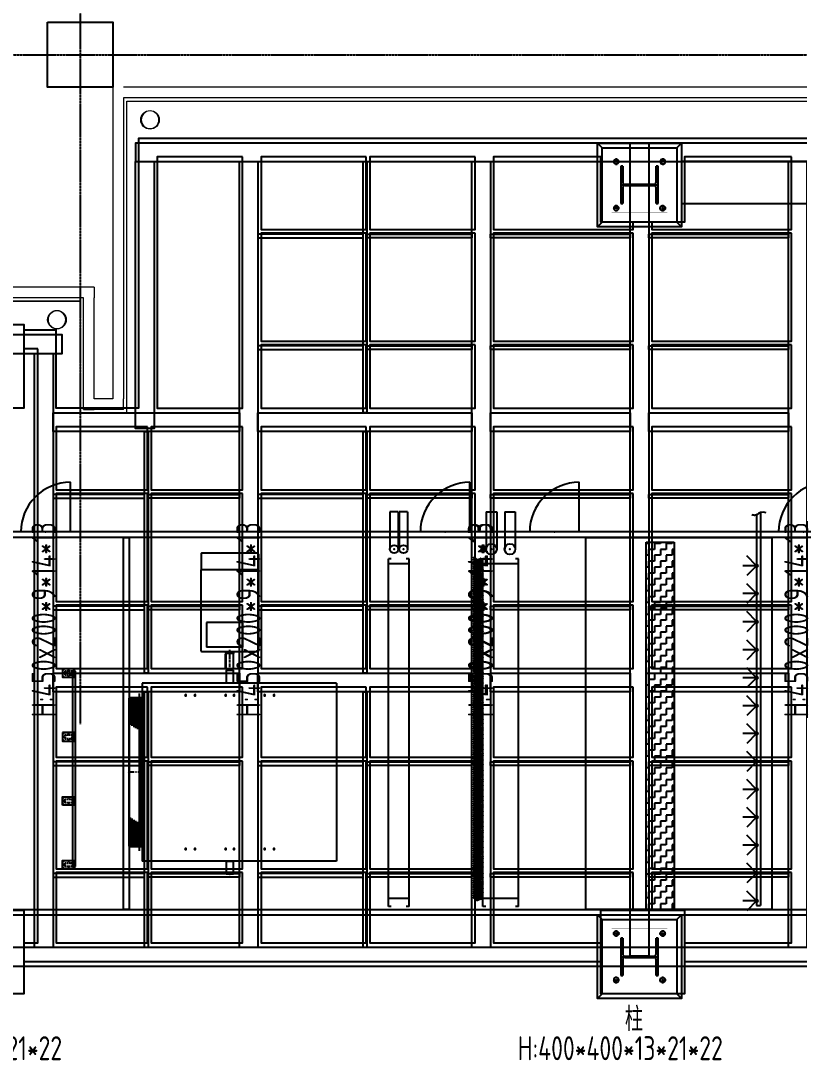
# Model space of a CAD drawing. Extents: x -3450 to 27857, y -1288 to 11880.
# Drawn here: x 15056 to 15893, y -1081 to 36 of the extents above; entities that cross this region are included whole.
import ezdxf
from ezdxf.enums import TextEntityAlignment as Align

# ---------------------------------------------------------------- set-up
doc = ezdxf.new("R2010")
doc.units = 0
for name, pattern in [('188K-SM-03-F20-MECH-EQ-Y2257103$0$CENTER', [2, 1.25, -0.25, 0.25, -0.25]), ('188K-SM-03-F20-MECH-EQ-Y2257103$0$Hidden H04', [23, 15, -8]), ('188K-SM-03-F20-MECH-鋼構-Y2257103$0$188K-SM-03-F10-MECH-鋼構-Y2257103$0$CENTER', [2, 1.25, -0.25, 0.25, -0.25]), ('X-S-FAB-L20$0$COL-CEN-LIN', [3.25, 2.5, -0.25, 0.25, -0.25])]:
    doc.linetypes.add(name, pattern=pattern)
for name, color, linetype in [('188K-SM-03-F20-MECH-EQ-Y2257103$0$0-future', 8, 'Continuous'), ('188K-SM-03-F20-MECH-EQ-Y2257103$0$0-既有管路', 2, 'Continuous'), ('188K-SM-03-F20-MECH-EQ-Y2257103$0$MOTOR', 7, 'Continuous'), ('188K-SM-03-F20-MECH-EQ-Y2257103$0$擋水簾', 151, 'Continuous'), ('188K-SM-03-F20-MECH-鋼構-Y2257103$0$188K-SM-03-F10-MECH-鋼構-Y2257103$0$0-Block Center-Line', 1, '188K-SM-03-F20-MECH-鋼構-Y2257103$0$188K-SM-03-F10-MECH-鋼構-Y2257103$0$CENTER'), ('188K-SM-03-F20-MECH-鋼構-Y2257103$0$188K-SM-03-F10-MECH-鋼構-Y2257103$0$0-CF-AAS-鋼構', 241, 'Continuous'), ('X-S-FAB-L20$0$1_l20平面圖_1_A-OBJE-MEP', 8, 'Continuous'), ('X-S-FAB-L20$0$1_l20平面圖_1_A-WALL-EX', 8, 'Continuous'), ('X-S-FAB-L20$0$BLOCK', 8, 'Continuous'), ('X-S-FAB-L20$0$CCL', 8, 'X-S-FAB-L20$0$COL-CEN-LIN'), ('X-S-FAB-L20$0$COL-S', 8, 'Continuous'), ('X-S-FAB-L20$0$Steel Frame-188K', 8, 'Continuous')]:
    doc.layers.add(name, color=color, linetype=linetype)
doc.styles.add('188K-SM-03-F20-MECH-鋼構-Y2257103$0$188K-SM-03-F10-MECH-鋼構-Y2257103$0$X-F2-L05-E-PPB-EQ-50K$0$AA-TXT', font='isocp.shx', dxfattribs={"width": 0.8, "bigfont": 'china.shx'})

# ---------------------------------------------------------------- blocks, each defined once
blk = doc.blocks.new('X-S-FAB-L20$0$FAB2-L05')
at = {"layer": 'X-S-FAB-L20$0$CCL'}
for p, q in [((-11040, 11005), (-11040, 0)), ((-26880, 720), (1210, 720))]:
    blk.add_line(p, q, dxfattribs=at)
at = {"layer": 'X-S-FAB-L20$0$COL-S'}
blk.add_lwpolyline([(-11075, 755), (-11005, 755), (-11005, 685), (-11075, 685)], close=True, dxfattribs=at)
blk = doc.blocks.new('X-S-FAB-L20$0$A$C75d98542')
at = {"layer": 'X-S-FAB-L20$0$Steel Frame-188K'}
for points in [[(14574.7, -740), (14574.7, 0), (14609.7, 0), (14609.7, 90), (12583.5, 90), (12583.5, -200), (12495, -200), (12495, -116.2), (12460, -116.2)], [(12460, -795), (13080, -795)], [(13170, -795), (13920, -795)]]:
    blk.add_lwpolyline(points, dxfattribs=at)
for points in [[(12695, 70), (12603.5, 70), (12603.5, -200), (12695, -200)], [(12828, 70), (12715, 70), (12715, -8), (12828, -8)], [(12945, 70), (12832, 70), (12832, -8), (12945, -8)], [(13080, 70), (12965, 70), (12965, -8), (13115, -8), (13115, 0), (13080, 0)], [(13285, 70), (13170, 70), (13170, 0), (13135, 0), (13135, -8), (13285, -8)], [(12828, -12), (12715, -12), (12715, -128), (12828, -128)], [(12945, -12), (12832, -12), (12832, -128), (12945, -128)], [(13115, -12), (12965, -12), (12965, -128), (13115, -128)], [(13285, -12), (13135, -12), (13135, -128), (13285, -128)], [(12370, -110), (12460, -110), (12460, -200), (12370, -200)], [(12828, -132), (12715, -132), (12715, -200), (12828, -200)], [(12945, -132), (12832, -132), (12832, -200), (12945, -200)], [(13115, -132), (12965, -132), (12965, -200), (13115, -200)], [(13285, -132), (13135, -132), (13135, -200), (13285, -200)], [(12475, -136.2), (12460, -136.2), (12460, -200), (12425, -200), (12425, -740), (12460, -740), (12460, -775), (12475, -775)], [(12593, -220), (12495, -220), (12495, -288), (12593, -288)], [(12695, -220), (12597, -220), (12597, -288), (12695, -288)], [(12828, -220), (12715, -220), (12715, -288), (12828, -288)], [(12945, -220), (12832, -220), (12832, -288), (12945, -288)], [(13115, -220), (12965, -220), (12965, -288), (13115, -288)], [(13285, -220), (13135, -220), (13135, -288), (13285, -288)], [(12593, -292), (12495, -292), (12495, -408), (12593, -408)], [(12695, -292), (12597, -292), (12597, -408), (12695, -408)], [(12828, -292), (12715, -292), (12715, -408), (12828, -408)], [(12945, -292), (12832, -292), (12832, -408), (12945, -408)], [(13115, -292), (12965, -292), (12965, -408), (13115, -408)], [(13285, -292), (13135, -292), (13135, -408), (13285, -408)], [(12593, -412), (12495, -412), (12495, -480), (12593, -480)], [(12695, -412), (12597, -412), (12597, -480), (12695, -480)], [(12828, -412), (12715, -412), (12715, -480), (12828, -480)], [(12945, -412), (12832, -412), (12832, -480), (12945, -480)], [(13115, -412), (12965, -412), (12965, -480), (13115, -480)], [(13285, -412), (13135, -412), (13135, -480), (13285, -480)], [(12593, -500), (12495, -500), (12495, -575.5), (12593, -575.5)], [(12695, -500), (12597, -500), (12597, -575.5), (12695, -575.5)], [(12828, -500), (12715, -500), (12715, -575.5), (12828, -575.5)], [(12945, -500), (12832, -500), (12832, -575.5), (12945, -575.5)], [(13115, -500), (12965, -500), (12965, -575.5), (13115, -575.5)], [(13285, -500), (13135, -500), (13135, -575.5), (13285, -575.5)], [(12593, -579.5), (12495, -579.5), (12495, -695.5), (12593, -695.5)], [(12695, -579.5), (12597, -579.5), (12597, -695.5), (12695, -695.5)], [(12828, -579.5), (12715, -579.5), (12715, -695.5), (12828, -695.5)], [(12945, -579.5), (12832, -579.5), (12832, -695.5), (12945, -695.5)], [(13115, -579.5), (12965, -579.5), (12965, -695.5), (13115, -695.5)], [(13285, -579.5), (13135, -579.5), (13135, -695.5), (13285, -695.5)], [(12593, -699.5), (12495, -699.5), (12495, -775), (12593, -775)], [(12695, -699.5), (12597, -699.5), (12597, -775), (12695, -775)], [(12828, -699.5), (12715, -699.5), (12715, -775), (12828, -775)], [(12945, -699.5), (12832, -699.5), (12832, -775), (12945, -775)], [(13115, -699.5), (12965, -699.5), (12965, -775), (13080, -775), (13080, -740), (13115, -740)], [(13285, -699.5), (13135, -699.5), (13135, -740), (13170, -740), (13170, -775), (13285, -775)], [(12370, -740), (12460, -740), (12460, -830), (12370, -830)], [(13080, -740), (13170, -740), (13170, -830), (13080, -830)]]:
    blk.add_lwpolyline(points, close=True, dxfattribs=at)
blk = doc.blocks.new('X-S-FAB-L20')
at = {"layer": 'X-S-FAB-L20$0$1_l20平面圖_1_A-OBJE-MEP', "color": 8, "lineweight": 0, "ltscale": 10, "flags": 128}
for points in [[(15204.5, -70, 1), (15185.5, -70, 1)], [(15104.5, -285, 1), (15085.5, -285, 1)]]:
    blk.add_lwpolyline(points, format="xyb", close=True, dxfattribs=at)
at = {"layer": 'X-S-FAB-L20$0$1_l20平面圖_1_A-OBJE-MEP', "color": 8, "lineweight": 0, "ltscale": 10}
for centre in [(15195, -70), (15095, -285)]:
    blk.add_circle(centre, 10, dxfattribs=at)
at = {"layer": 'X-S-FAB-L20$0$1_l20平面圖_1_A-WALL-EX', "color": 6, "lineweight": 0, "ltscale": 10}
for p, q in [((15170, -46.5), (15166.5, -46.5)), ((15166.5, -46.5), (15166.5, -50)), ((15170, -46.5), (15166.5, -46.5)), ((15166.5, -50), (15166.5, -370)), ((17615, -46.5), (15170, -46.5)), ((15120, -261.5), (12720, -261.5)), ((15123.5, -261.5), (15120, -261.5)), ((15123.5, -265), (15123.5, -261.5)), ((15123.5, -265), (15123.5, -261.5)), ((15123.5, -381.5), (15123.5, -265)), ((15166.5, -381.5), (15166.5, -370)), ((15166.5, -381.5), (15166.5, -370)), ((15123.5, -381.5), (15135, -381.5)), ((15123.5, -381.5), (15135, -381.5)), ((15166.5, -381.5), (15135, -381.5))]:
    blk.add_line(p, q, dxfattribs=at)
at = {"layer": 'X-S-FAB-L20$0$1_l20平面圖_1_A-WALL-EX', "color": 4, "lineweight": 0, "ltscale": 10, "flags": 128}
for points in [[(15155, -35), (15155, -370)], [(17615, -35), (15166.5, -35)], [(15135, -250), (12705, -250)], [(15135, -370), (15135, -261.5)], [(15155, -370), (15135, -370)]]:
    blk.add_lwpolyline(points, dxfattribs=at)
at = {"layer": 'X-S-FAB-L20$0$1_l20平面圖_1_A-WALL-EX', "color": 6, "lineweight": 0, "ltscale": 10, "flags": 128}
for points in [[(15170, -381.5), (15170, -50)], [(15170, -50), (17615, -50)], [(15135, -250), (15135, -261.5)], [(12720, -265), (15120, -265)], [(15120, -265), (15120, -385)], [(15120, -385), (15123.5, -385)], [(15123.5, -385), (15170, -385)], [(15170, -385), (15170, -381.5)]]:
    blk.add_lwpolyline(points, dxfattribs=at)
at = {"layer": 'X-S-FAB-L20$0$1_l20平面圖_1_A-WALL-EX', "color": 12, "lineweight": 0, "ltscale": 10, "flags": 128}
for points in [[(15170, -50), (17615, -50)], [(15170, -50), (17615, -50)], [(15120, -265), (12720, -265)], [(15120, -265), (12720, -265)]]:
    blk.add_lwpolyline(points, dxfattribs=at)
at = {"layer": 'X-S-FAB-L20$0$BLOCK'}
blk.add_blockref('X-S-FAB-L20$0$FAB2-L05', (26160, -720), dxfattribs=at)
at = {"layer": 'X-S-FAB-L20$0$Steel Frame-188K'}
blk.add_blockref('X-S-FAB-L20$0$A$C75d98542', (2599.3, -180), dxfattribs=at)
blk = doc.blocks.new('188K-SM-03-F20-MECH-EQ-Y2257103$0$eli')
at = {"layer": '188K-SM-03-F20-MECH-EQ-Y2257103$0$擋水簾'}
for p, q in [((-48, 17), (-47, 16)), ((-46, 17), (-46, 17)), ((-42, 18), (-41, 21)), ((-40, 21), (-38, 21)), ((-40, 18), (-39, 20)), ((-39, 20), (-38, 20)), ((-5, 2), (-12, 7)), ((-4, 3), (-9, 6)), ((20, 24), (9, 13)), ((21, 23), (10, 11))]:
    blk.add_line(p, q, dxfattribs=at)
for centre, radius, start, end in [((-60, 16), 0.892, 56.5251, 332.9034), ((-46, 16), 0.841, 225, 45), ((-40, 20), 1.19, 90, 155), ((-39, 20), 0.595, 90, 155), ((-38, 21), 0.595, 270, 90), ((0, 8), 8.33, 233.7229, 329.3372), ((0, 8), 7.14, 233.7229, 329.3372), ((7, 4), 0.595, 329.3372, 149.3372), ((40, 31), 0.892, 241.4202, 146.5072)]:
    blk.add_arc(centre, radius, start, end, dxfattribs=at)
for centre, major_axis, ratio, start_param, end_param in [((-45, -34), (54.7, 1), 0.945652, 1.612744, 1.817259), ((-45, -34), (54.7, 1), 0.945652, 0.892621, 1.570796), ((-2, 15), (13.6, 1.8), 0.565217, 3.706747, 4.814407), ((-3, 15), (14.6, 2.6), 0.6, 4.193923, 5.58693), ((-3, 15), (13.5, 2.4), 0.565217, -1.468778, -0.576163), ((30, 18), (13.2, 9.6), 0.581818, 0.469896, 1.87896)]:
    blk.add_ellipse(centre, major_axis=major_axis, ratio=ratio, start_param=start_param, end_param=end_param, dxfattribs=at)
for points, knots in [([(-42, 18), (-45, 19), (-48, 19), (-54, 18), (-57, 17), (-60, 17)], [4.6316548, 4.6316548, 4.6316548, 4.6316548, 4.809552, 4.809552, 4.958975, 4.958975, 4.958975, 4.958975]), ([(-13, 9), (-14, 10), (-16, 11), (-20, 13), (-24, 15), (-32, 17), (-36, 18), (-40, 18), (-40, 18), (-40, 18)], [4.0840634, 4.0840634, 4.0840634, 4.0840634, 4.1613431, 4.1613431, 4.3774127, 4.3774127, 4.5934823, 4.5934823, 4.6006647, 4.6006647, 4.6006647, 4.6006647]), ([(39, 31), (39, 31), (38, 32), (36, 32), (34, 31), (30, 30), (28, 29), (25, 27), (23, 26), (21, 24), (20, 24), (20, 23)], [6.799371, 6.799371, 6.799371, 6.799371, 6.892242, 6.892242, 7.324796, 7.324796, 7.671916, 7.671916, 8.019037, 8.019037, 8.162145, 8.162145, 8.162145, 8.162145])]:
    blk.add_open_spline(points, degree=3, knots=knots, dxfattribs=at)
blk = doc.blocks.new('188K-SM-03-F20-MECH-EQ-Y2257103$0$%%C7 孔徑')
at = {"color": 4}
blk.add_circle((0, 0), 3.5, dxfattribs=at)
blk.add_point((0, 0))
blk = doc.blocks.new('188K-SM-03-F20-MECH-EQ-Y2257103$0$A$C6e2866f5')
blk.add_lwpolyline([(45, -105), (-45, -105), (-45, 25), (45, 25)], close=True)
at = {"linetype": '188K-SM-03-F20-MECH-EQ-Y2257103$0$Hidden H04', "lineweight": -3}
for points in [[(-20, 0), (20, 0), (20, -80), (-20, -80)], [(-18, -2), (18, -2), (18, -78), (-18, -78)]]:
    blk.add_lwpolyline(points, close=True, dxfattribs=at)
for p in [(-37, 17), (0, 17), (37, 17), (-37, -40), (36.75, -40)]:
    blk.add_blockref('188K-SM-03-F20-MECH-EQ-Y2257103$0$%%C7 孔徑', p)
at = {"xscale": -1, "rotation": 180}
for p in [(-37, -97), (0, -97), (37, -97)]:
    blk.add_blockref('188K-SM-03-F20-MECH-EQ-Y2257103$0$%%C7 孔徑', p, dxfattribs=at)
blk = doc.blocks.new('188K-SM-03-F20-MECH-EQ-Y2257103$0$A$C3A4033FF')
blk.add_blockref('188K-SM-03-F20-MECH-EQ-Y2257103$0$A$C6e2866f5', (-20, 0))
blk = doc.blocks.new('188K-SM-03-F20-MECH-EQ-Y2257103$0$%%C14 孔位')
at = {"color": 1}
blk.add_circle((0, 0), 7, dxfattribs=at)
blk.add_point((0, 0))
blk = doc.blocks.new('188K-SM-03-F20-MECH-EQ-Y2257103$0$Motor315L-頂視圖-東(50HZ)')
blk.add_line((45, -17), (45, -173))
at = {"layer": '188K-SM-03-F20-MECH-EQ-Y2257103$0$MOTOR', "color": 1, "linetype": '188K-SM-03-F20-MECH-EQ-Y2257103$0$CENTER', "ltscale": 20}
blk.add_line((0, 0), (0, -219), dxfattribs=at)
at = {"layer": '188K-SM-03-F20-MECH-EQ-Y2257103$0$MOTOR'}
for p, q in [((-40, -10), (40, -10)), ((-40, -10), (-40, -180)), ((40, -10), (40, -180)), ((40, -17), (45, -17)), ((-310, -1077), (-310, -210)), ((300, -200), (-300, -200)), ((-50, -195), (-50, -200)), ((-44, -185), (-44, -190)), ((44, -190), (-44, -190)), ((40, -180), (-40, -180)), ((40, -173), (45, -173)), ((44, -185), (44, -190)), ((50, -195), (50, -200)), ((310, -1077), (310, -210)), ((-135, -245), (250, -245)), ((-135, -511), (-135, -245)), ((250, -511), (250, -245)), ((-135, -511), (250, -511)), ((-310, -1077), (310, -1077)), ((-309, -1247), (-309, -1077)), ((309, -1247), (309, -1077)), ((-299, -1257), (299, -1257))]:
    blk.add_line(p, q, dxfattribs=at)
for centre, radius, start, end in [((-300, -210), 10, 90, 180), ((-44, -195), 5, 90, 180), ((-40, -185), 5, 90, 180), ((40, -185), 5, 0, 90), ((44, -195), 5, 0, 90), ((300, -210), 10, 0, 90), ((-299, -1247), 10, 180, 270), ((299, -1247), 10, 270, 0)]:
    blk.add_arc(centre, radius, start, end, dxfattribs=at)
blk = doc.blocks.new('188K-SM-03-F20-MECH-EQ-Y2257103$0$A$C0D54229D')
at = {"color": 2}
for q in [(0, -532), (532, 0)]:
    blk.add_line((0, 0), q, dxfattribs=at)
blk.add_arc((0, 0), 532, 270, 0, dxfattribs=at)
blk.add_point((266, 0))
blk = doc.blocks.new('188K-SM-03-F20-MECH-EQ-Y2257103$0$0-CRMAU-12W-future')
at = {"layer": '188K-SM-03-F20-MECH-EQ-Y2257103$0$0-future'}
for p, q in [((884.9, 433.5), (875.9, 433.5)), ((875.9, 433.5), (875.9, 393.3)), ((884.9, 433.5), (884.9, 393.3)), ((894.9, 433.5), (885.9, 433.5)), ((885.9, 433.5), (885.9, 393.3)), ((894.9, 433.5), (894.9, 393.3)), ((979.2, 433.5), (990.6, 433.5)), ((979.2, 433.5), (979.2, 393.1)), ((990.6, 433.5), (990.6, 393.3)), ((999.2, 433.5), (1010.6, 433.5)), ((999.2, 433.5), (999.2, 393.3)), ((1010.6, 433.5), (1010.6, 393.3)), ((1270, 430.3), (1270, 10)), ((1274, 432.7), (1274, 10)), ((1862, 412), (0, 412)), ((1856, 406), (6, 406)), ((589.6, 6), (589.6, 406)), ((589.6, 406), (595.6, 406)), ((595.6, 406), (595.6, 6)), ((1086.4, 406), (1286.4, 406)), ((1086.4, 6), (1086.4, 406)), ((1286.4, 406), (1286.4, 6)), ((1151.2, 401), (1181.2, 401)), ((1151.2, 6), (1151.2, 401)), ((1181.2, 401), (1181.2, 6)), ((874.4, 9), (874.4, 383)), ((877.4, 383), (874.4, 383)), ((896.4, 383), (893.4, 383)), ((896.4, 9), (896.4, 383)), ((975.9, 9), (975.9, 383)), ((978.9, 383), (975.9, 383)), ((1013.9, 383), (1010.9, 383)), ((1013.9, 9), (1013.9, 383)), ((1270, 375.5), (1259.4, 386.1)), ((874.4, 378), (896.4, 378)), ((975.9, 378), (1013.9, 378)), ((1270, 375.5), (1255, 375.5)), ((1270, 375.5), (1259.4, 364.9)), ((1270, 345.5), (1259.4, 356.1)), ((1270, 345.5), (1255, 345.5)), ((1270, 345.5), (1259.4, 334.9)), ((1270, 315.5), (1259.4, 326.1)), ((1270, 315), (1255, 315)), ((1270, 315), (1259.4, 304.4)), ((1270, 285), (1259.4, 295.6)), ((1270, 285), (1255, 285)), ((1270, 285), (1259.4, 274.4)), ((537.9, 262), (534.6, 262)), ((534.6, 262), (534.6, 52)), ((537.9, 52), (537.9, 262)), ((1270, 255), (1259.4, 265.6)), ((818.3, 249.3), (609.8, 249.3)), ((609.8, 249.3), (609.8, 57.8)), ((818.3, 249.3), (818.3, 57.8)), ((1270, 255), (1255, 255)), ((1270, 255), (1259.4, 244.4)), ((606.8, 68.9), (606.8, 238.2)), ((1270, 225), (1259.4, 235.6)), ((595.6, 73.9), (595.6, 233.2)), ((606.8, 232.9), (609.8, 232.9)), ((608.6, 73.9), (608.6, 233.2)), ((1270, 225), (1255, 225)), ((1270, 225), (1259.4, 214.4)), ((1270, 195), (1259.4, 205.6)), ((1270, 195), (1255, 195)), ((1270, 195), (1259.4, 184.4)), ((1270, 165), (1259.4, 175.6)), ((1270, 165), (1255, 165)), ((1270, 165), (1259.4, 154.4)), ((1270, 135), (1259.4, 145.6)), ((1270, 135), (1255, 135)), ((1270, 135), (1259.4, 124.4)), ((1270, 105), (1259.4, 115.6)), ((1270, 105), (1255, 105)), ((1270, 105), (1259.4, 94.4)), ((1270, 75), (1259.4, 85.6)), ((606.8, 74.2), (609.8, 74.2)), ((1270, 75), (1255, 75)), ((1270.1, 75), (1259.5, 64.4)), ((818.3, 57.8), (609.8, 57.8)), ((534.6, 52), (537.9, 52)), ((1270, 45), (1255, 45)), ((1270, 45), (1255, 45)), ((1270, 45), (1259.4, 55.6)), ((1270, 45), (1259.4, 55.6)), ((1270, 45), (1259.4, 34.4)), ((1270, 15), (1259.4, 25.6)), ((874.4, 18), (896.4, 18)), ((975.9, 18), (1013.9, 18)), ((1270, 15), (1255, 15)), ((1270, 15), (1259.4, 4.4)), ((0, 0), (1862, 0)), ((6, 6), (1856, 6)), ((595.6, 6), (589.6, 6)), ((877.4, 9), (874.4, 9)), ((896.4, 9), (893.4, 9)), ((978.9, 9), (975.9, 9)), ((1013.9, 9), (1010.9, 9)), ((1286.4, 6), (1086.4, 6)), ((1181.2, 6), (1151.2, 6)), ((1270, 10), (1274, 10))]:
    blk.add_line(p, q, dxfattribs=at)
at = {"layer": '188K-SM-03-F20-MECH-EQ-Y2257103$0$0-future', "linetype": 'Continuous'}
for p, q in [((1153.8, 399.4), (1151.2, 399.4)), ((1153.8, 401), (1153.8, 399.4)), ((1160.2, 393), (1153.8, 393)), ((1153.8, 393), (1153.8, 386.7)), ((1166.5, 399.4), (1160.2, 399.4)), ((1160.2, 399.4), (1160.2, 393)), ((1166.5, 401), (1166.5, 399.4)), ((1172.9, 393), (1166.5, 393)), ((1166.5, 393), (1166.5, 386.7)), ((1179.2, 399.4), (1172.9, 399.4)), ((1172.9, 399.4), (1172.9, 393)), ((1179.2, 401), (1179.2, 399.4)), ((1181.2, 393), (1179.2, 393)), ((1179.2, 393), (1179.2, 386.7)), ((1153.8, 386.7), (1151.2, 386.7)), ((1160.2, 380.3), (1153.8, 380.3)), ((1153.8, 380.3), (1153.8, 374)), ((1166.5, 386.7), (1160.2, 386.7)), ((1160.2, 386.7), (1160.2, 380.3)), ((1172.9, 380.3), (1166.5, 380.3)), ((1166.5, 380.3), (1166.5, 374)), ((1179.2, 386.7), (1172.9, 386.7)), ((1172.9, 386.7), (1172.9, 380.3)), ((1181.2, 380.3), (1179.2, 380.3)), ((1179.2, 380.3), (1179.2, 374)), ((1153.8, 374), (1151.2, 374)), ((1166.5, 374), (1160.2, 374)), ((1160.2, 374), (1160.2, 367.6)), ((1179.2, 374), (1172.9, 374)), ((1172.9, 374), (1172.9, 367.6)), ((1153.8, 361.3), (1151.2, 361.3)), ((1160.2, 367.6), (1153.8, 367.6)), ((1153.8, 367.6), (1153.8, 361.3)), ((1166.5, 361.3), (1160.2, 361.3)), ((1160.2, 361.3), (1160.2, 354.9)), ((1172.9, 367.6), (1166.5, 367.6)), ((1166.5, 367.6), (1166.5, 361.3)), ((1179.2, 361.3), (1172.9, 361.3)), ((1172.9, 361.3), (1172.9, 354.9)), ((1181.2, 367.6), (1179.2, 367.6)), ((1179.2, 367.6), (1179.2, 361.3)), ((1153.8, 348.6), (1151.2, 348.6)), ((1160.2, 354.9), (1153.8, 354.9)), ((1153.8, 354.9), (1153.8, 348.6)), ((1166.5, 348.6), (1160.2, 348.6)), ((1160.2, 348.6), (1160.2, 342.2)), ((1172.9, 354.9), (1166.5, 354.9)), ((1166.5, 354.9), (1166.5, 348.6)), ((1179.2, 348.6), (1172.9, 348.6)), ((1172.9, 348.6), (1172.9, 342.2)), ((1181.2, 354.9), (1179.2, 354.9)), ((1179.2, 354.9), (1179.2, 348.6)), ((1153.8, 335.9), (1151.2, 335.9)), ((1160.2, 342.2), (1153.8, 342.2)), ((1153.8, 342.2), (1153.8, 335.9)), ((1166.5, 335.9), (1160.2, 335.9)), ((1160.2, 335.9), (1160.2, 329.5)), ((1172.9, 342.2), (1166.5, 342.2)), ((1166.5, 342.2), (1166.5, 335.9)), ((1179.2, 335.9), (1172.9, 335.9)), ((1172.9, 335.9), (1172.9, 329.5)), ((1181.2, 342.2), (1179.2, 342.2)), ((1179.2, 342.2), (1179.2, 335.9)), ((1160.2, 329.5), (1153.8, 329.5)), ((1153.8, 329.5), (1153.8, 323.2)), ((1172.9, 329.5), (1166.5, 329.5)), ((1166.5, 329.5), (1166.5, 323.2)), ((1181.2, 329.5), (1179.2, 329.5)), ((1179.2, 329.5), (1179.2, 323.2)), ((1153.8, 323.2), (1151.2, 323.2)), ((1160.2, 316.8), (1153.8, 316.8)), ((1153.8, 316.8), (1153.8, 310.5)), ((1166.5, 323.2), (1160.2, 323.2)), ((1160.2, 323.2), (1160.2, 316.8)), ((1172.9, 316.8), (1166.5, 316.8)), ((1166.5, 316.8), (1166.5, 310.5)), ((1179.2, 323.2), (1172.9, 323.2)), ((1172.9, 323.2), (1172.9, 316.8)), ((1181.2, 316.8), (1179.2, 316.8)), ((1179.2, 316.8), (1179.2, 310.5)), ((1153.8, 310.5), (1151.2, 310.5)), ((1160.2, 304.1), (1153.8, 304.1)), ((1153.8, 304.1), (1153.8, 297.8)), ((1166.5, 310.5), (1160.2, 310.5)), ((1160.2, 310.5), (1160.2, 304.1)), ((1172.9, 304.1), (1166.5, 304.1)), ((1166.5, 304.1), (1166.5, 297.8)), ((1179.2, 310.5), (1172.9, 310.5)), ((1172.9, 310.5), (1172.9, 304.1)), ((1181.2, 304.1), (1179.2, 304.1)), ((1179.2, 304.1), (1179.2, 297.8)), ((1153.8, 297.8), (1151.2, 297.8)), ((1160.2, 291.4), (1153.8, 291.4)), ((1153.8, 291.4), (1153.8, 285.1)), ((1166.5, 297.8), (1160.2, 297.8)), ((1160.2, 297.8), (1160.2, 291.4)), ((1172.9, 291.4), (1166.5, 291.4)), ((1166.5, 291.4), (1166.5, 285.1)), ((1179.2, 297.8), (1172.9, 297.8)), ((1172.9, 297.8), (1172.9, 291.4)), ((1181.2, 291.4), (1179.2, 291.4)), ((1179.2, 291.4), (1179.2, 285.1)), ((1153.8, 285.1), (1151.2, 285.1)), ((1166.5, 285.1), (1160.2, 285.1)), ((1160.2, 285.1), (1160.2, 278.7)), ((1179.2, 285.1), (1172.9, 285.1)), ((1172.9, 285.1), (1172.9, 278.7)), ((1153.8, 272.4), (1151.2, 272.4)), ((1160.2, 278.7), (1153.8, 278.7)), ((1153.8, 278.7), (1153.8, 272.4)), ((1166.5, 272.4), (1160.2, 272.4)), ((1160.2, 272.4), (1160.2, 266)), ((1172.9, 278.7), (1166.5, 278.7)), ((1166.5, 278.7), (1166.5, 272.4)), ((1179.2, 272.4), (1172.9, 272.4)), ((1172.9, 272.4), (1172.9, 266)), ((1181.2, 278.7), (1179.2, 278.7)), ((1179.2, 278.7), (1179.2, 272.4)), ((1153.8, 259.7), (1151.2, 259.7)), ((1160.2, 266), (1153.8, 266)), ((1153.8, 266), (1153.8, 259.7)), ((1166.5, 259.7), (1160.2, 259.7)), ((1160.2, 259.7), (1160.2, 253.3)), ((1172.9, 266), (1166.5, 266)), ((1166.5, 266), (1166.5, 259.7)), ((1179.2, 259.7), (1172.9, 259.7)), ((1172.9, 259.7), (1172.9, 253.3)), ((1181.2, 266), (1179.2, 266)), ((1179.2, 266), (1179.2, 259.7)), ((1153.8, 247), (1151.2, 247)), ((1160.2, 253.3), (1153.8, 253.3)), ((1153.8, 253.3), (1153.8, 247)), ((1166.5, 247), (1160.2, 247)), ((1160.2, 247), (1160.2, 240.6)), ((1172.9, 253.3), (1166.5, 253.3)), ((1166.5, 253.3), (1166.5, 247)), ((1179.2, 247), (1172.9, 247)), ((1172.9, 247), (1172.9, 240.6)), ((1181.2, 253.3), (1179.2, 253.3)), ((1179.2, 253.3), (1179.2, 247)), ((1160.2, 240.6), (1153.8, 240.6)), ((1153.8, 240.6), (1153.8, 234.3)), ((1172.9, 240.6), (1166.5, 240.6)), ((1166.5, 240.6), (1166.5, 234.3)), ((1181.2, 240.6), (1179.2, 240.6)), ((1179.2, 240.6), (1179.2, 234.3)), ((1153.8, 234.3), (1151.2, 234.3)), ((1160.2, 227.9), (1153.8, 227.9)), ((1153.8, 227.9), (1153.8, 221.6)), ((1166.5, 234.3), (1160.2, 234.3)), ((1160.2, 234.3), (1160.2, 227.9)), ((1172.9, 227.9), (1166.5, 227.9)), ((1166.5, 227.9), (1166.5, 221.6)), ((1179.2, 234.3), (1172.9, 234.3)), ((1172.9, 234.3), (1172.9, 227.9)), ((1181.2, 227.9), (1179.2, 227.9)), ((1179.2, 227.9), (1179.2, 221.6)), ((1153.8, 221.6), (1151.2, 221.6)), ((1160.2, 215.2), (1153.8, 215.2)), ((1153.8, 215.2), (1153.8, 208.9)), ((1166.5, 221.6), (1160.2, 221.6)), ((1160.2, 221.6), (1160.2, 215.2)), ((1172.9, 215.2), (1166.5, 215.2)), ((1166.5, 215.2), (1166.5, 208.9)), ((1179.2, 221.6), (1172.9, 221.6)), ((1172.9, 221.6), (1172.9, 215.2)), ((1181.2, 215.2), (1179.2, 215.2)), ((1179.2, 215.2), (1179.2, 208.9)), ((1153.8, 208.9), (1151.2, 208.9)), ((1160.2, 202.5), (1153.8, 202.5)), ((1153.8, 202.5), (1153.8, 196.2)), ((1166.5, 208.9), (1160.2, 208.9)), ((1160.2, 208.9), (1160.2, 202.5)), ((1172.9, 202.5), (1166.5, 202.5)), ((1166.5, 202.5), (1166.5, 196.2)), ((1179.2, 208.9), (1172.9, 208.9)), ((1172.9, 208.9), (1172.9, 202.5)), ((1181.2, 202.5), (1179.2, 202.5)), ((1179.2, 202.5), (1179.2, 196.2)), ((1153.8, 196.2), (1151.2, 196.2)), ((1166.5, 196.2), (1160.2, 196.2)), ((1160.2, 196.2), (1160.2, 189.8)), ((1179.2, 196.2), (1172.9, 196.2)), ((1172.9, 196.2), (1172.9, 189.8)), ((1153.8, 183.5), (1151.2, 183.5)), ((1160.2, 189.8), (1153.8, 189.8)), ((1153.8, 189.8), (1153.8, 183.5)), ((1166.5, 183.5), (1160.2, 183.5)), ((1160.2, 183.5), (1160.2, 177.1)), ((1172.9, 189.8), (1166.5, 189.8)), ((1166.5, 189.8), (1166.5, 183.5)), ((1179.2, 183.5), (1172.9, 183.5)), ((1172.9, 183.5), (1172.9, 177.1)), ((1181.2, 189.8), (1179.2, 189.8)), ((1179.2, 189.8), (1179.2, 183.5)), ((1153.8, 170.8), (1151.2, 170.8)), ((1160.2, 177.1), (1153.8, 177.1)), ((1153.8, 177.1), (1153.8, 170.8)), ((1166.5, 170.8), (1160.2, 170.8)), ((1160.2, 170.8), (1160.2, 164.4)), ((1172.9, 177.1), (1166.5, 177.1)), ((1166.5, 177.1), (1166.5, 170.8)), ((1179.2, 170.8), (1172.9, 170.8)), ((1172.9, 170.8), (1172.9, 164.4)), ((1181.2, 177.1), (1179.2, 177.1)), ((1179.2, 177.1), (1179.2, 170.8)), ((1153.8, 158.1), (1151.2, 158.1)), ((1160.2, 164.4), (1153.8, 164.4)), ((1153.8, 164.4), (1153.8, 158.1)), ((1166.5, 158.1), (1160.2, 158.1)), ((1160.2, 158.1), (1160.2, 151.7)), ((1172.9, 164.4), (1166.5, 164.4)), ((1166.5, 164.4), (1166.5, 158.1)), ((1179.2, 158.1), (1172.9, 158.1)), ((1172.9, 158.1), (1172.9, 151.7)), ((1181.2, 164.4), (1179.2, 164.4)), ((1179.2, 164.4), (1179.2, 158.1)), ((1153.8, 145.4), (1151.2, 145.4)), ((1160.2, 151.7), (1153.8, 151.7)), ((1153.8, 151.7), (1153.8, 145.4)), ((1166.5, 145.4), (1160.2, 145.4)), ((1160.2, 145.4), (1160.2, 139)), ((1172.9, 151.7), (1166.5, 151.7)), ((1166.5, 151.7), (1166.5, 145.4)), ((1179.2, 145.4), (1172.9, 145.4)), ((1172.9, 145.4), (1172.9, 139)), ((1181.2, 151.7), (1179.2, 151.7)), ((1179.2, 151.7), (1179.2, 145.4)), ((1160.2, 139), (1153.8, 139)), ((1153.8, 139), (1153.8, 132.7)), ((1172.9, 139), (1166.5, 139)), ((1166.5, 139), (1166.5, 132.7)), ((1181.2, 139), (1179.2, 139)), ((1179.2, 139), (1179.2, 132.7)), ((1153.8, 132.7), (1151.2, 132.7)), ((1160.2, 126.3), (1153.8, 126.3)), ((1153.8, 126.3), (1153.8, 120)), ((1166.5, 132.7), (1160.2, 132.7)), ((1160.2, 132.7), (1160.2, 126.3)), ((1172.9, 126.3), (1166.5, 126.3)), ((1166.5, 126.3), (1166.5, 120)), ((1179.2, 132.7), (1172.9, 132.7)), ((1172.9, 132.7), (1172.9, 126.3)), ((1181.2, 126.3), (1179.2, 126.3)), ((1179.2, 126.3), (1179.2, 120)), ((1153.8, 120), (1151.2, 120)), ((1160.2, 113.6), (1153.8, 113.6)), ((1153.8, 113.6), (1153.8, 107.3)), ((1166.5, 120), (1160.2, 120)), ((1160.2, 120), (1160.2, 113.6)), ((1172.9, 113.6), (1166.5, 113.6)), ((1166.5, 113.6), (1166.5, 107.3)), ((1179.2, 120), (1172.9, 120)), ((1172.9, 120), (1172.9, 113.6)), ((1181.2, 113.6), (1179.2, 113.6)), ((1179.2, 113.6), (1179.2, 107.3)), ((1153.8, 107.3), (1151.2, 107.3)), ((1160.2, 100.9), (1153.8, 100.9)), ((1153.8, 100.9), (1153.8, 94.6)), ((1166.5, 107.3), (1160.2, 107.3)), ((1160.2, 107.3), (1160.2, 100.9)), ((1172.9, 100.9), (1166.5, 100.9)), ((1166.5, 100.9), (1166.5, 94.6)), ((1179.2, 107.3), (1172.9, 107.3)), ((1172.9, 107.3), (1172.9, 100.9)), ((1181.2, 100.9), (1179.2, 100.9)), ((1179.2, 100.9), (1179.2, 94.6)), ((1153.8, 94.6), (1151.2, 94.6)), ((1166.5, 94.6), (1160.2, 94.6)), ((1160.2, 94.6), (1160.2, 88.2)), ((1179.2, 94.6), (1172.9, 94.6)), ((1172.9, 94.6), (1172.9, 88.2)), ((1153.8, 81.9), (1151.2, 81.9)), ((1160.2, 88.2), (1153.8, 88.2)), ((1153.8, 88.2), (1153.8, 81.9)), ((1166.5, 81.9), (1160.2, 81.9)), ((1160.2, 81.9), (1160.2, 75.5)), ((1172.9, 88.2), (1166.5, 88.2)), ((1166.5, 88.2), (1166.5, 81.9)), ((1179.2, 81.9), (1172.9, 81.9)), ((1172.9, 81.9), (1172.9, 75.5)), ((1181.2, 88.2), (1179.2, 88.2)), ((1179.2, 88.2), (1179.2, 81.9)), ((1153.8, 69.2), (1151.2, 69.2)), ((1160.2, 75.5), (1153.8, 75.5)), ((1153.8, 75.5), (1153.8, 69.2)), ((1166.5, 69.2), (1160.2, 69.2)), ((1160.2, 69.2), (1160.2, 62.8)), ((1172.9, 75.5), (1166.5, 75.5)), ((1166.5, 75.5), (1166.5, 69.2)), ((1179.2, 69.2), (1172.9, 69.2)), ((1172.9, 69.2), (1172.9, 62.8)), ((1181.2, 75.5), (1179.2, 75.5)), ((1179.2, 75.5), (1179.2, 69.2)), ((1153.8, 56.5), (1151.2, 56.5)), ((1160.2, 62.8), (1153.8, 62.8)), ((1153.8, 62.8), (1153.8, 56.5)), ((1166.5, 56.5), (1160.2, 56.5)), ((1160.2, 56.5), (1160.2, 50.1)), ((1172.9, 62.8), (1166.5, 62.8)), ((1166.5, 62.8), (1166.5, 56.5)), ((1179.2, 56.5), (1172.9, 56.5)), ((1172.9, 56.5), (1172.9, 50.1)), ((1181.2, 62.8), (1179.2, 62.8)), ((1179.2, 62.8), (1179.2, 56.5)), ((1160.2, 50.1), (1153.8, 50.1)), ((1153.8, 50.1), (1153.8, 43.8)), ((1172.9, 50.1), (1166.5, 50.1)), ((1166.5, 50.1), (1166.5, 43.8)), ((1181.2, 50.1), (1179.2, 50.1)), ((1179.2, 50.1), (1179.2, 43.8)), ((1153.8, 43.8), (1151.2, 43.8)), ((1160.2, 37.4), (1153.8, 37.4)), ((1153.8, 37.4), (1153.8, 31.1)), ((1166.5, 43.8), (1160.2, 43.8)), ((1160.2, 43.8), (1160.2, 37.4)), ((1172.9, 37.4), (1166.5, 37.4)), ((1166.5, 37.4), (1166.5, 31.1)), ((1179.2, 43.8), (1172.9, 43.8)), ((1172.9, 43.8), (1172.9, 37.4)), ((1181.2, 37.4), (1179.2, 37.4)), ((1179.2, 37.4), (1179.2, 31.1)), ((1153.8, 31.1), (1151.2, 31.1)), ((1160.2, 24.7), (1153.8, 24.7)), ((1153.8, 24.7), (1153.8, 18.4)), ((1166.5, 31.1), (1160.2, 31.1)), ((1160.2, 31.1), (1160.2, 24.7)), ((1172.9, 24.7), (1166.5, 24.7)), ((1166.5, 24.7), (1166.5, 18.4)), ((1179.2, 31.1), (1172.9, 31.1)), ((1172.9, 31.1), (1172.9, 24.7)), ((1181.2, 24.7), (1179.2, 24.7)), ((1179.2, 24.7), (1179.2, 18.4)), ((1153.8, 18.4), (1151.2, 18.4)), ((1160.2, 12), (1153.8, 12)), ((1153.8, 12), (1153.8, 6)), ((1166.5, 18.4), (1160.2, 18.4)), ((1160.2, 18.4), (1160.2, 12)), ((1172.9, 12), (1166.5, 12)), ((1166.5, 12), (1166.5, 6)), ((1179.2, 18.4), (1172.9, 18.4)), ((1172.9, 18.4), (1172.9, 12)), ((1181.2, 12), (1179.2, 12)), ((1179.2, 12), (1179.2, 6))]:
    blk.add_line(p, q, dxfattribs=at)
at = {"layer": '188K-SM-03-F20-MECH-EQ-Y2257103$0$0-future', "color": 1}
for p, q in [((596.6, 233.2), (596.6, 204.3)), ((598.6, 233.2), (598.6, 203.2)), ((600.6, 233.2), (600.6, 202)), ((602.6, 233.2), (602.6, 200.9)), ((604.6, 233.2), (604.6, 199.7)), ((606.6, 233.2), (606.6, 198.6)), ((596.6, 104.7), (596.6, 73.9)), ((598.6, 103.6), (598.6, 73.9)), ((600.6, 102.4), (600.6, 73.9)), ((602.6, 101.3), (602.6, 73.9)), ((604.6, 100.1), (604.6, 73.9)), ((606.6, 99), (606.6, 73.9))]:
    blk.add_line(p, q, dxfattribs=at)
at = {"layer": '188K-SM-03-F20-MECH-EQ-Y2257103$0$0-future', "color": 1, "linetype": '188K-SM-03-F20-MECH-EQ-Y2257103$0$CENTER', "ltscale": 5}
blk.add_line((611.1, 153.5), (593.4, 153.5), dxfattribs=at)
at = {"layer": '188K-SM-03-F20-MECH-EQ-Y2257103$0$0-future'}
for points in [[(707.6, 263.3), (707.6, 249.3), (700.1, 249.3), (700.1, 263.3)], [(707.6, 57.8), (707.6, 43.8), (700.1, 43.8), (700.1, 57.8)]]:
    blk.add_lwpolyline(points, close=True, dxfattribs=at)
for centre, radius in [((880.4, 393.3), 4.46), ((890.4, 393.3), 4.46), ((984.9, 393.3), 5.71), ((1004.9, 393.3), 5.71), ((1270, 375.5), 1.5), ((1270, 345.5), 1.5), ((1270, 315), 1.5), ((1270, 285), 1.5), ((1270, 255), 1.5), ((1270, 225), 1.5), ((1270, 195), 1.5), ((1270, 165), 1.5), ((1270, 135), 1.5), ((1270, 105), 1.5), ((1270, 75), 1.5), ((1270, 45), 1.5), ((1270, 45), 1.5), ((1270, 15), 1.5)]:
    blk.add_circle(centre, radius, dxfattribs=at)
for centre, start, end in [((596.1, 233.2), 0, 180), ((596.1, 233.2), 0, 180), ((596.1, 233.2), 0, 180), ((596.1, 233.2), 0, 180), ((596.1, 233.2), 0, 180), ((596.1, 233.2), 0, 180), ((596.1, 233.2), 0, 180), ((596.1, 233.2), 0, 180), ((596.1, 233.2), 0, 180), ((596.1, 233.2), 0, 180), ((596.1, 233.2), 0, 180), ((596.1, 233.2), 0, 180), ((597.1, 233.2), 0, 180), ((598.1, 233.2), 0, 180), ((599.1, 233.2), 0, 180), ((600.1, 233.2), 0, 180), ((601.1, 233.2), 0, 180), ((602.1, 233.2), 0, 180), ((603.1, 233.2), 0, 180), ((604.1, 233.2), 0, 180), ((605.1, 233.2), 0, 180), ((606.1, 233.2), 0, 180), ((607.1, 233.2), 0, 180), ((608.1, 233.2), 0, 180), ((596.1, 73.9), 180, 0), ((596.1, 73.9), 180, 0), ((596.1, 73.9), 180, 0), ((596.1, 73.9), 180, 0), ((596.1, 73.9), 180, 0), ((596.1, 73.9), 180, 0), ((596.1, 73.9), 180, 0), ((596.1, 73.9), 180, 0), ((596.1, 73.9), 180, 0), ((596.1, 73.9), 180, 0), ((596.1, 73.9), 180, 0), ((596.1, 73.9), 180, 0), ((597.1, 73.9), 180, 0), ((598.1, 73.9), 180, 0), ((599.1, 73.9), 180, 0), ((600.1, 73.9), 180, 0), ((601.1, 73.9), 180, 0), ((602.1, 73.9), 180, 0), ((603.1, 73.9), 180, 0), ((604.1, 73.9), 180, 0), ((605.1, 73.9), 180, 0), ((606.1, 73.9), 180, 0), ((607.1, 73.9), 180, 0), ((608.1, 73.9), 180, 0)]:
    blk.add_arc(centre, 0.5, start, end, dxfattribs=at)
blk.add_open_spline([(1280.2, 432.5), (1279.2, 432.8), (1272.6, 434.1), (1270.8, 428.8), (1266.2, 429.8), (1264.9, 430.1)], degree=3, knots=[35.439113, 35.439113, 35.439113, 35.439113, 53.723943, 145.661055, 183.181794, 183.181794, 183.181794, 183.181794], dxfattribs=at)
for p in [(880.4, 393.3), (890.4, 393.3), (984.9, 393.3), (1004.9, 393.3), (703.8, 263.3), (703.8, 43.8)]:
    blk.add_point(p, dxfattribs=at)
at = {"layer": '188K-SM-03-F20-MECH-EQ-Y2257103$0$0-future', "yscale": 0.1, "zscale": 0.1}
for name, p, xscale, rotation in [('188K-SM-03-F20-MECH-EQ-Y2257103$0$A$C0D54229D', (532.5, 412), 0.1, 180), ('188K-SM-03-F20-MECH-EQ-Y2257103$0$A$C0D54229D', (961.8, 412), 0.1, 180), ('188K-SM-03-F20-MECH-EQ-Y2257103$0$A$C0D54229D', (1079.3, 412), 0.1, 180), ('188K-SM-03-F20-MECH-EQ-Y2257103$0$A$C0D54229D', (1346.8, 412), 0.1, 180), ('188K-SM-03-F20-MECH-EQ-Y2257103$0$Motor315L-頂視圖-東(50HZ)', (703.8, 263.3), 0.1, 180), ('188K-SM-03-F20-MECH-EQ-Y2257103$0$A$C3A4033FF', (534.6, 262), -0.1, 270), ('188K-SM-03-F20-MECH-EQ-Y2257103$0$%%C14 孔位', (656.3, 236.2), -0.1, 90), ('188K-SM-03-F20-MECH-EQ-Y2257103$0$%%C14 孔位', (666.3, 236.2), -0.1, 90), ('188K-SM-03-F20-MECH-EQ-Y2257103$0$%%C14 孔位', (699.3, 236.2), -0.1, 90), ('188K-SM-03-F20-MECH-EQ-Y2257103$0$%%C14 孔位', (708.3, 236.2), -0.1, 90), ('188K-SM-03-F20-MECH-EQ-Y2257103$0$%%C14 孔位', (741.3, 236.2), -0.1, 90), ('188K-SM-03-F20-MECH-EQ-Y2257103$0$%%C14 孔位', (751.3, 236.2), -0.1, 90), ('188K-SM-03-F20-MECH-EQ-Y2257103$0$A$C6e2866f5', (534.6, 191.5), -0.1, 270), ('188K-SM-03-F20-MECH-EQ-Y2257103$0$A$C6e2866f5', (534.6, 122.5), 0.1, 270), ('188K-SM-03-F20-MECH-EQ-Y2257103$0$%%C14 孔位', (656.3, 70.9), -0.1, 90), ('188K-SM-03-F20-MECH-EQ-Y2257103$0$%%C14 孔位', (666.3, 70.9), -0.1, 90), ('188K-SM-03-F20-MECH-EQ-Y2257103$0$%%C14 孔位', (699.3, 70.9), -0.1, 90), ('188K-SM-03-F20-MECH-EQ-Y2257103$0$%%C14 孔位', (708.3, 70.9), -0.1, 90), ('188K-SM-03-F20-MECH-EQ-Y2257103$0$%%C14 孔位', (741.3, 70.9), -0.1, 90), ('188K-SM-03-F20-MECH-EQ-Y2257103$0$%%C14 孔位', (751.3, 70.9), -0.1, 90), ('188K-SM-03-F20-MECH-EQ-Y2257103$0$A$C6e2866f5', (534.6, 54), 0.1, 270)]:
    blk.add_blockref(name, p, dxfattribs=dict(at, xscale=xscale, rotation=rotation))
at = {"layer": '188K-SM-03-F20-MECH-EQ-Y2257103$0$0-future', "xscale": -0.09824656600831078, "yscale": 0.09824656600831078, "zscale": 0.09824656600831078}
for p in [(969.7, 381.2), (969.7, 378.9), (969.7, 376.6), (969.7, 374.3), (969.7, 372), (969.7, 369.7), (969.7, 367.4), (969.7, 365.1), (969.7, 362.8), (969.7, 360.5), (969.7, 358.2), (969.7, 355.9), (969.7, 353.6), (969.7, 351.3), (969.7, 349), (969.7, 346.7), (969.7, 344.4), (969.7, 342.1), (969.7, 339.8), (969.7, 337.5), (969.7, 335.2), (969.7, 332.9), (969.7, 330.6), (969.7, 328.3), (969.7, 326), (969.7, 323.7), (969.7, 321.4), (969.7, 319.1), (969.7, 316.8), (969.7, 314.5), (969.7, 312.2), (969.7, 309.9), (969.7, 307.6), (969.7, 305.3), (969.7, 303), (969.7, 300.7), (969.7, 298.4), (969.7, 296.1), (969.7, 293.8), (969.7, 291.5), (969.7, 289.2), (969.7, 286.9), (969.7, 284.6), (969.7, 282.3), (969.7, 280), (969.7, 277.7), (969.7, 275.4), (969.7, 273.1), (969.7, 270.8), (969.7, 268.5), (969.7, 266.2), (969.7, 263.9), (969.7, 261.6), (969.7, 259.3), (969.7, 257), (969.7, 254.7), (969.7, 252.4), (969.7, 250.1), (969.7, 247.8), (969.7, 245.5), (969.7, 243.2), (969.7, 240.9), (969.7, 238.6), (969.7, 236.3), (969.7, 234), (969.7, 231.7), (969.7, 229.4), (969.7, 227.1), (969.7, 224.8), (969.7, 222.5), (969.7, 220.2), (969.7, 217.9), (969.7, 215.6), (969.7, 213.3), (969.7, 211), (969.7, 208.7), (969.7, 206.4), (969.7, 204.1), (969.7, 201.8), (969.7, 199.5), (969.7, 197.2), (969.7, 194.9), (969.7, 192.6), (969.7, 190.3), (969.7, 188), (969.7, 185.7), (969.7, 183.4), (969.7, 181.1), (969.7, 178.8), (969.7, 176.5), (969.7, 174.2), (969.7, 171.9), (969.7, 169.6), (969.7, 167.3), (969.7, 165), (969.7, 162.7), (969.7, 160.4), (969.7, 158.1), (969.7, 155.8), (969.7, 153.5), (969.7, 151.2), (969.7, 148.9), (969.7, 146.6), (969.7, 144.3), (969.7, 142), (969.7, 139.7), (969.7, 137.4), (969.7, 135.1), (969.7, 132.8), (969.7, 130.5), (969.7, 128.2), (969.7, 125.9), (969.7, 123.6), (969.7, 121.3), (969.7, 119), (969.7, 116.7), (969.7, 114.4), (969.7, 112.1), (969.7, 109.8), (969.7, 107.5), (969.7, 105.2), (969.7, 102.9), (969.7, 100.6), (969.7, 98.3), (969.7, 96), (969.7, 93.7), (969.7, 91.4), (969.7, 89.1), (969.7, 86.8), (969.7, 84.5), (969.7, 82.2), (969.7, 79.9), (969.7, 77.6), (969.7, 75.3), (969.7, 73), (969.7, 70.7), (969.7, 68.4), (969.7, 66.1), (969.7, 63.8), (969.7, 61.5), (969.7, 59.2), (969.7, 56.9), (969.7, 54.6), (969.7, 52.3), (969.7, 50), (969.7, 47.7), (969.7, 45.4), (969.7, 43.1), (969.7, 40.8), (969.7, 38.5), (969.7, 36.2), (969.7, 33.9), (969.7, 31.6), (969.7, 24.7), (969.7, 22.4), (969.7, 20.1), (969.7, 29.3), (969.7, 27), (969.7, 17.8), (969.7, 15.5)]:
    blk.add_blockref('188K-SM-03-F20-MECH-EQ-Y2257103$0$eli', p, dxfattribs=at)
blk = doc.blocks.new('188K-SM-03-F20-MECH-EQ-Y2257103')
at = {"color": 1, "ltscale": 1000}
blk.add_lwpolyline([(15766.02, -160.002), (15916.02, -160.002), (15916.02, -115.002), (15766.02, -115.002)], close=True, dxfattribs=at)
at = {"layer": '188K-SM-03-F20-MECH-EQ-Y2257103$0$0-既有管路'}
blk.add_blockref('188K-SM-03-F20-MECH-EQ-Y2257103$0$0-CRMAU-12W-future', (14576.934, -925), dxfattribs=at)
blk = doc.blocks.new('*U1062')
blk.add_circle((0, 0), 24.5)
at = {"layer": '188K-SM-03-F20-MECH-鋼構-Y2257103$0$188K-SM-03-F10-MECH-鋼構-Y2257103$0$0-Block Center-Line'}
for p, q in [((0, -34), (0, 34)), ((-34, 0), (34, 0))]:
    blk.add_line(p, q, dxfattribs=at)
blk = doc.blocks.new('188K-SM-03-F20-MECH-鋼構-Y2257103$0$AUDIT_I_250817102654-3')
for p, q in [((200, 200), (-200, 200)), ((-200, 200), (-200, 179)), ((-28.5, 179), (-200, 179)), ((-6.5, 157), (-6.5, -157)), ((0, 200), (0, -200)), ((6.5, 157), (6.5, -157)), ((200, 179), (28.5, 179)), ((200, 179), (200, 200)), ((-200, -179), (-28.5, -179)), ((-200, -179), (-200, -200)), ((-200, -200), (200, -200)), ((28.5, -179), (200, -179)), ((200, -200), (200, -179))]:
    blk.add_line(p, q)
for centre, start, end in [((-28.5, 157), 0, 90), ((28.5, 157), 90, 180), ((-28.5, -157), 270, 360), ((28.5, -157), 180, 270)]:
    blk.add_arc(centre, 22, start, end)
blk = doc.blocks.new('188K-SM-03-F20-MECH-鋼構-Y2257103$0$188K-SM-03-F10-MECH-鋼構-Y2257103$0$A$C1e76e784')
for p, q in [((50, 850), (0, 900)), ((850, 850), (900, 900)), ((0, 0), (50, 50)), ((850, 50), (900, 0))]:
    blk.add_line(p, q)
for points in [[(0, 900), (900, 900), (900, 0), (0, 0)], [(50, 850), (850, 850), (850, 50), (50, 50)]]:
    blk.add_lwpolyline(points, close=True)
at = {"color": 3, "const_width": 1}
blk.add_lwpolyline([(150, 750), (750, 750), (750, 150), (150, 150)], close=True, dxfattribs=at)
at = {"yscale": 1.083333333333333, "zscale": 1.083333333333333, "rotation": 180}
for p, xscale in [((200, 700), 1.083333333333333), ((700, 700), -1.083333333333333)]:
    blk.add_blockref('*U1062', p, dxfattribs=dict(at, xscale=xscale))
at = {"rotation": 90}
blk.add_blockref('188K-SM-03-F20-MECH-鋼構-Y2257103$0$AUDIT_I_250817102654-3', (450, 450), dxfattribs=at)
at = {"yscale": 1.083333333333333, "zscale": 1.083333333333333}
for p, xscale in [((200, 200), -1.083333333333333), ((700, 200), 1.083333333333333)]:
    blk.add_blockref('*U1062', p, dxfattribs=dict(at, xscale=xscale))
blk = doc.blocks.new('*U1073')
at = {"layer": '188K-SM-03-F20-MECH-鋼構-Y2257103$0$188K-SM-03-F10-MECH-鋼構-Y2257103$0$0-CF-AAS-鋼構', "color": 181}
blk.add_lwpolyline([(-10, -330), (10, -330), (10, -1175), (-10, -1175)], close=True, dxfattribs=at)
blk = doc.blocks.new('*U1072')
at = {"color": 0, "linetype": 'ByBlock', "lineweight": -2, "transparency": 16777216}
for p in [(0, 0), (250, 0), (500, 0)]:
    blk.add_blockref('*U1073', p, dxfattribs=at)
blk = doc.blocks.new('188K-SM-03-F20-MECH-鋼構-Y2257103$0$A$C3848be83')
for points in [[(-3076.9, 261), (-3076.9, -9), (-3081, -9), (-3081, 261)], [(-3081, 183), (-3194, 183), (-3194, 179), (-3081, 179)], [(-3076.9, 183), (-2964, 183), (-2964, 179), (-3076.9, 179)], [(-2944, 183), (-2794, 183), (-2794, 179), (-2944, 179)], [(-2774, 183), (-2624, 183), (-2624, 179), (-2774, 179)], [(-3081, 63), (-3194, 63), (-3194, 59), (-3081, 59)], [(-3076.9, 63), (-2964, 63), (-2964, 59), (-3076.9, 59)], [(-2944, 63), (-2794, 63), (-2794, 59), (-2944, 59)], [(-2774, 63), (-2624, 63), (-2624, 59), (-2774, 59)], [(-3311.9, -29), (-3311.9, -289), (-3316, -289), (-3316, -29)], [(-3076.9, -29), (-3076.9, -289), (-3081, -289), (-3081, -29)], [(-3316, -97), (-3414, -97), (-3414, -101), (-3316, -101)], [(-3311.9, -97), (-3214, -97), (-3214, -101), (-3311.9, -101)], [(-3081, -97), (-3194, -97), (-3194, -101), (-3081, -101)], [(-3076.9, -97), (-2964, -97), (-2964, -101), (-3076.9, -101)], [(-2944, -97), (-2794, -97), (-2794, -101), (-2944, -101)], [(-2774, -97), (-2624, -97), (-2624, -101), (-2774, -101)], [(-3316, -217), (-3414, -217), (-3414, -221), (-3316, -221)], [(-3311.9, -217), (-3214, -217), (-3214, -221), (-3311.9, -221)], [(-3081, -217), (-3194, -217), (-3194, -221), (-3081, -221)], [(-3076.9, -217), (-2964, -217), (-2964, -221), (-3076.9, -221)], [(-2944, -217), (-2794, -217), (-2794, -221), (-2944, -221)], [(-2774, -217), (-2624, -217), (-2624, -221), (-2774, -221)], [(-3311.9, -309), (-3311.9, -584), (-3316, -584), (-3316, -309)], [(-3076.9, -309), (-3076.9, -584), (-3081, -584), (-3081, -309)], [(-3316, -384.5), (-3414, -384.5), (-3414, -388.5), (-3316, -388.5)], [(-3311.9, -384.5), (-3214, -384.5), (-3214, -388.5), (-3311.9, -388.5)], [(-3081, -384.5), (-3194, -384.5), (-3194, -388.5), (-3081, -388.5)], [(-3076.9, -384.5), (-2964, -384.5), (-2964, -388.5), (-3076.9, -388.5)], [(-2944, -384.5), (-2794, -384.5), (-2794, -388.5), (-2944, -388.5)], [(-2774, -384.5), (-2624, -384.5), (-2624, -388.5), (-2774, -388.5)], [(-3316, -504.5), (-3414, -504.5), (-3414, -508.5), (-3316, -508.5)], [(-3311.9, -504.5), (-3214, -504.5), (-3214, -508.5), (-3311.9, -508.5)], [(-3081, -504.5), (-3194, -504.5), (-3194, -508.5), (-3081, -508.5)], [(-3076.9, -504.5), (-2964, -504.5), (-2964, -508.5), (-3076.9, -508.5)], [(-2944, -504.5), (-2794, -504.5), (-2794, -508.5), (-2944, -508.5)], [(-2774, -504.5), (-2624, -504.5), (-2624, -508.5), (-2774, -508.5)]]:
    blk.add_lwpolyline(points, close=True)
at = {"layer": '188K-SM-03-F20-MECH-鋼構-Y2257103$0$188K-SM-03-F10-MECH-鋼構-Y2257103$0$0-CF-AAS-鋼構', "color": 140}
for points in [[(-3325.5, 261), (-1712.5, 261), (-1712.5, 281), (-3325.5, 281)], [(-2794, 281), (-2774, 281), (-2774, -593.3), (-2794, -593.3)], [(-5775.7, 54.8), (-3404.4, 54.8), (-3404.4, 74.8), (-5775.7, 74.8)], [(-15934, -604), (-1389.3, -604), (-1389.3, -584), (-15934, -584)]]:
    blk.add_lwpolyline(points, close=True, dxfattribs=at)
at = {"layer": '188K-SM-03-F20-MECH-鋼構-Y2257103$0$188K-SM-03-F10-MECH-鋼構-Y2257103$0$0-CF-AAS-鋼構', "color": 181}
for points in [[(-3325.5, 261), (-3305.5, 261), (-3305.5, -25.8), (-3325.5, -25.8)], [(-3214, 261), (-3194, 261), (-3194, -584), (-3214, -584)], [(-2964, 261), (-2944, 261), (-2944, -584), (-2964, -584)], [(-3434, 54.8), (-3414, 54.8), (-3414, -584), (-3434, -584)], [(-3414, -9), (-3214, -9), (-3214, -29), (-3414, -29)], [(-3194, -9), (-2964, -9), (-2964, -29), (-3194, -29)], [(-2944, -9), (-2794, -9), (-2794, -29), (-2944, -29)], [(-2774, -9), (-2624, -9), (-2624, -29), (-2774, -29)], [(-3414, -289), (-3214, -289), (-3214, -309), (-3414, -309)], [(-3194, -289), (-2964, -289), (-2964, -309), (-3194, -309)], [(-2944, -289), (-2794, -289), (-2794, -309), (-2944, -309)], [(-2774, -289), (-2624, -289), (-2624, -309), (-2774, -309)]]:
    blk.add_lwpolyline(points, close=True, dxfattribs=at)
blk.add_blockref('*U1072', (-2614, 591))
at = {"layer": '188K-SM-03-F20-MECH-鋼構-Y2257103$0$188K-SM-03-F10-MECH-鋼構-Y2257103$0$0-CF-AAS-鋼構', "xscale": 0.1, "yscale": 0.1, "zscale": 0.1}
for p in [(-2829, 191), (-2829, -639)]:
    blk.add_blockref('188K-SM-03-F20-MECH-鋼構-Y2257103$0$188K-SM-03-F10-MECH-鋼構-Y2257103$0$A$C1e76e784', p, dxfattribs=at)
at = {"layer": '188K-SM-03-F20-MECH-鋼構-Y2257103$0$188K-SM-03-F10-MECH-鋼構-Y2257103$0$0-CF-AAS-鋼構', "color": 2, "style": '188K-SM-03-F20-MECH-鋼構-Y2257103$0$188K-SM-03-F10-MECH-鋼構-Y2257103$0$X-F2-L05-E-PPB-EQ-50K$0$AA-TXT', "width": 0.8}
for p in [(-3424.3, -336.4), (-3204.3, -336.4), (-2955.5, -336.4), (-2954.3, -336.4), (-2615.5, -336.4)]:
    blk.add_text('H:450x200*9*14*13', height=25.769, rotation=90, dxfattribs=at).set_placement(p, align=Align.MIDDLE_LEFT)
for s, height, p in [('柱', 25.8, (-2799.7, -673.9)), ('H:400*400*13*21*22', 25.769, (-3624.9, -705.2)), ('H:400*400*13*21*22', 25.769, (-2914.9, -705.2))]:
    blk.add_text(s, height=height, dxfattribs=at).set_placement(p)
blk = doc.blocks.new('188K-SM-03-F20-MECH-鋼構-Y2257103')
blk.add_blockref('188K-SM-03-F20-MECH-鋼構-Y2257103$0$A$C3848be83', (18505, -376))

msp = doc.modelspace()

# ---------------------------------------------------------------- block references
for name in ['X-S-FAB-L20', '188K-SM-03-F20-MECH-EQ-Y2257103', '188K-SM-03-F20-MECH-鋼構-Y2257103']:
    msp.add_blockref(name, (0, 0))

doc.saveas('drawing.dxf')
